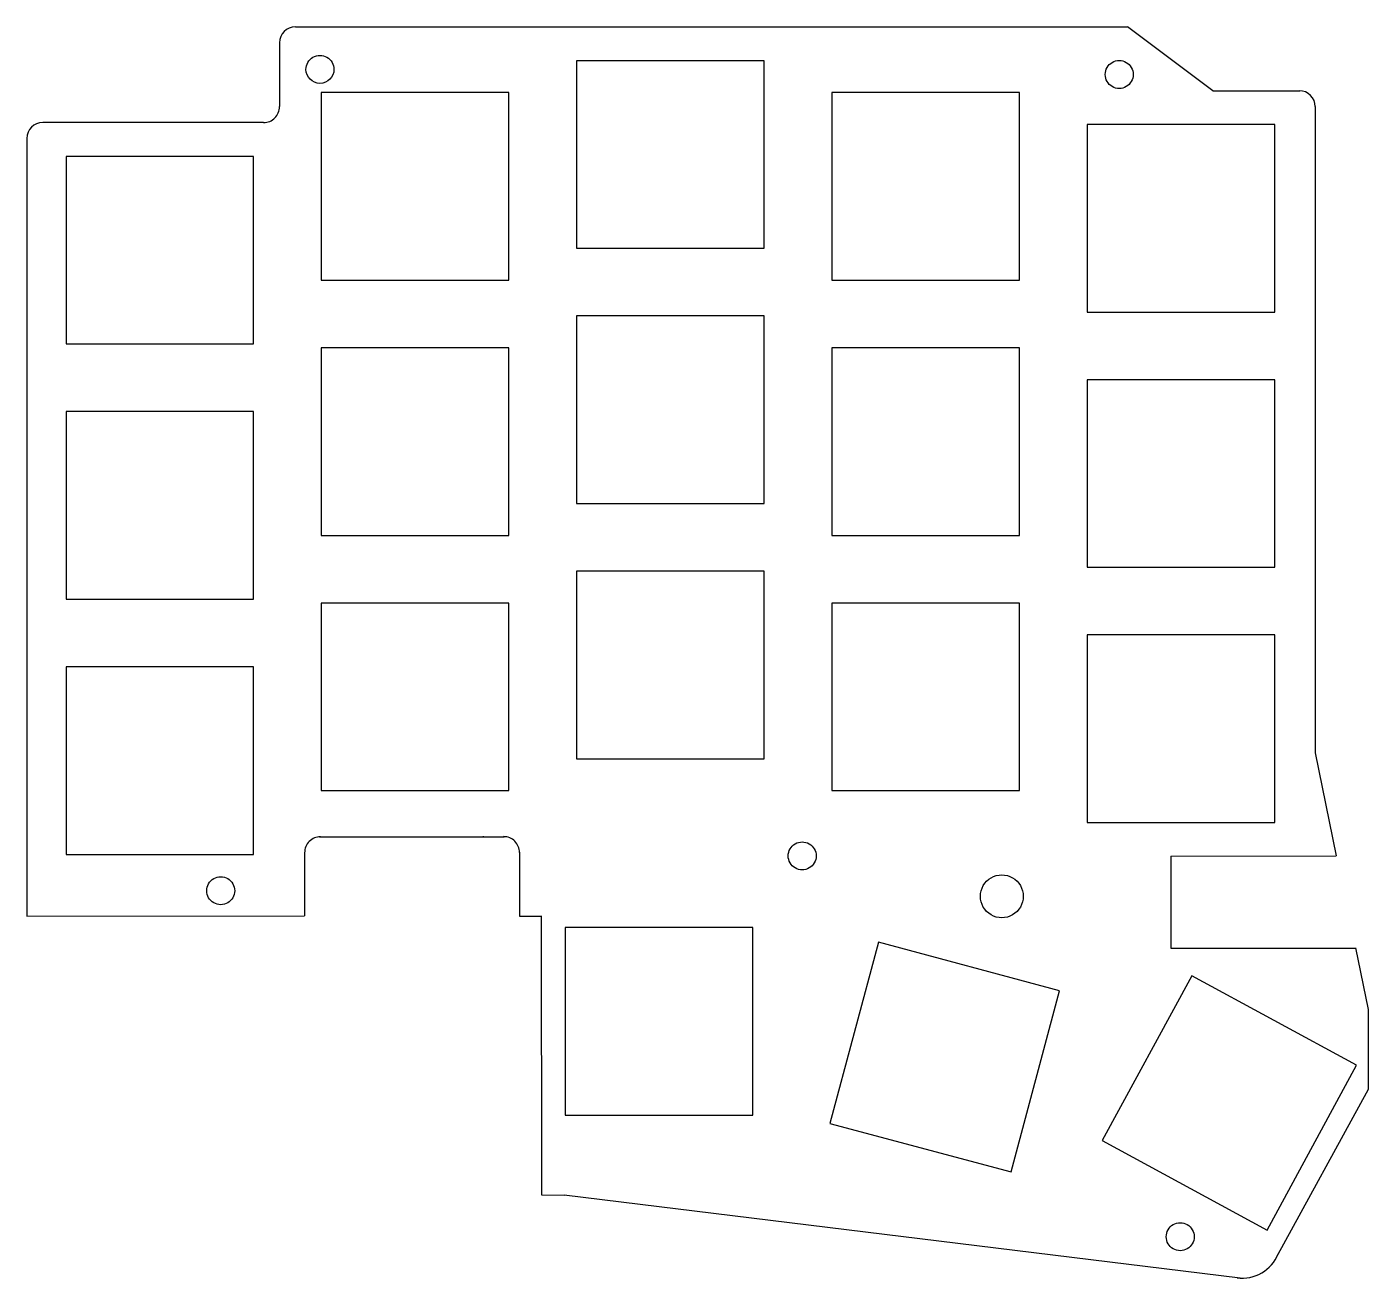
# Model space of a CAD drawing. Extents: x 0 to 100, y -93 to 1.
import ezdxf

# ---------------------------------------------------------------- set-up
doc = ezdxf.new("R2010")
doc.units = 0
doc.layers.get('0').update_dxf_attribs({"linetype": 'CONTINUOUS'})
doc.layers.add('blue', color=7, linetype='CONTINUOUS')
doc.layers.add('green', color=7, linetype='CONTINUOUS')

msp = doc.modelspace()

# ---------------------------------------------------------------- linework, layer by layer
at = {"color": 1}
for points in [[(20.120661, 0.820423), (56.435008, 0.820423)], [(56.435008, 0.820423), (82.221063, 0.820423)], [(88.581217, -3.942073), (82.203283, 0.822963)], [(18.929402, -0.370836), (18.929402, -5.133332)], [(88.581217, -3.942073), (95.081071, -3.942073)], [(96.22661, -5.133332), (96.22661, -53.352647)], [(17.740683, -6.32205), (1.266259, -6.32205)], [(0.075, -7.513309), (0.08262, -65.544636)], [(96.22661, -53.352647), (97.791249, -61.05646)], [(21.921519, -59.626441), (35.721327, -59.626441)], [(34.103349, -59.616281), (34.182089, -59.616281)], [(20.79122, -60.77452), (20.79122, -65.537016)], [(36.841466, -60.77452), (36.841466, -65.544636)], [(85.44178, -61.06662), (97.791249, -61.05646)], [(85.44178, -61.06662), (85.44178, -67.934773)], [(0.08262, -65.544636), (20.80138, -65.526856)], [(36.841466, -65.544636), (37.753325, -65.544636)], [(37.753325, -65.544636), (38.461985, -65.544636)], [(38.461985, -65.516696), (38.482305, -86.344676)], [(85.44178, -67.934773), (99.221267, -67.934773)], [(99.221267, -67.934773), (99.231427, -67.924613)], [(99.231427, -67.924613), (100.171226, -72.506769)], [(100.168686, -72.499149), (100.168686, -78.498623)], [(100.168686, -78.498623), (93.282753, -91.086852)], [(38.482305, -86.344676), (40.168863, -86.372616)], [(90.608135, -92.56005), (40.168863, -86.372616)]]:
    msp.add_lwpolyline(points, dxfattribs=at)
for points in [[(20.122439, 0.819153), (19.464975, 0.819083), (18.932012, 0.28612), (18.931942, -0.371344)], [(96.227118, -5.13384), (96.227048, -4.476375), (95.694085, -3.943413), (95.036621, -3.943343)], [(17.741191, -6.32459), (18.057008, -6.324624), (18.3599, -6.199181), (18.583216, -5.975865)], [(18.583216, -5.975865), (18.806533, -5.752548), (18.931976, -5.449657), (18.931942, -5.13384)], [(1.267783, -6.32459), (0.610319, -6.324661), (0.077356, -6.857623), (0.077286, -7.515087)], [(21.15154, -59.975765), (20.928279, -60.199074), (20.80287, -60.501927), (20.802904, -60.8177)], [(21.993401, -59.626949), (21.677628, -59.626983), (21.374801, -59.752456), (21.15154, -59.975765)], [(36.494773, -59.965007), (36.271456, -59.741691), (35.968564, -59.616248), (35.652747, -59.616281)], [(36.843498, -60.807032), (36.843532, -60.491215), (36.718089, -60.188323), (36.494773, -59.965007)], [(90.383346, -92.536936), (91.695259, -92.721105), (92.963419, -91.985897), (93.455473, -90.75589)]]:
    msp.add_open_spline(points, degree=3, dxfattribs=at)
at = {"layer": 'blue', "color": 5}
for points in [[(41.101042, -1.704336), (41.101042, -15.704803)], [(55.101509, -1.704336), (41.101042, -1.704336)], [(55.101509, -15.704803), (55.101509, -1.704336)], [(22.05106, -4.086854), (22.05106, -18.084781)], [(36.051527, -4.086854), (22.05106, -4.086854)], [(36.051527, -18.084781), (36.051527, -4.086854)], [(60.151024, -4.086854), (60.151024, -18.084781)], [(74.151491, -4.086854), (60.151024, -4.086854)], [(74.151491, -18.084781), (74.151491, -4.086854)], [(79.201006, -6.466832), (79.201006, -20.467298)], [(93.201473, -6.466832), (79.201006, -6.466832)], [(93.201473, -20.467298), (93.201473, -6.466832)], [(3.001078, -8.849349), (3.001078, -22.847276)], [(17.001545, -8.849349), (3.001078, -8.849349)], [(17.001545, -22.847276), (17.001545, -8.849349)], [(41.101042, -15.704803), (55.101509, -15.704803)], [(22.05106, -18.084781), (36.051527, -18.084781)], [(60.151024, -18.084781), (74.151491, -18.084781)], [(41.101042, -20.754318), (41.101042, -34.754785)], [(55.101509, -20.754318), (41.101042, -20.754318)], [(55.101509, -34.754785), (55.101509, -20.754318)], [(79.201006, -20.467298), (93.201473, -20.467298)], [(3.001078, -22.847276), (17.001545, -22.847276)], [(22.05106, -23.136836), (22.05106, -37.134763)], [(36.051527, -23.136836), (22.05106, -23.136836)], [(36.051527, -37.134763), (36.051527, -23.136836)], [(60.151024, -23.136836), (60.151024, -37.134763)], [(74.151491, -23.136836), (60.151024, -23.136836)], [(74.151491, -37.134763), (74.151491, -23.136836)], [(79.201006, -25.516814), (79.201006, -39.51728)], [(93.201473, -25.516814), (79.201006, -25.516814)], [(93.201473, -39.51728), (93.201473, -25.516814)], [(3.001078, -27.899331), (3.001078, -41.897258)], [(17.001545, -27.899331), (3.001078, -27.899331)], [(17.001545, -41.897258), (17.001545, -27.899331)], [(41.101042, -34.754785), (55.101509, -34.754785)], [(22.05106, -37.134763), (36.051527, -37.134763)], [(60.151024, -37.134763), (74.151491, -37.134763)], [(41.101042, -39.8043), (41.101042, -53.804767)], [(55.101509, -39.8043), (41.101042, -39.8043)], [(55.101509, -53.804767), (55.101509, -39.8043)], [(79.201006, -39.51728), (93.201473, -39.51728)], [(3.001078, -41.897258), (17.001545, -41.897258)], [(22.05106, -42.186818), (22.05106, -56.184745)], [(36.051527, -42.186818), (22.05106, -42.186818)], [(36.051527, -56.184745), (36.051527, -42.186818)], [(60.151024, -42.186818), (60.151024, -56.184745)], [(74.151491, -42.186818), (60.151024, -42.186818)], [(74.151491, -56.184745), (74.151491, -42.186818)], [(79.201006, -44.566796), (79.201006, -58.567262)], [(93.201473, -44.566796), (79.201006, -44.566796)], [(93.201473, -58.567262), (93.201473, -44.566796)], [(3.001078, -46.949313), (3.001078, -60.94724)], [(17.001545, -46.949313), (3.001078, -46.949313)], [(17.001545, -60.94724), (17.001545, -46.949313)], [(41.101042, -53.804767), (55.101509, -53.804767)], [(22.05106, -56.184745), (36.051527, -56.184745)], [(60.151024, -56.184745), (74.151491, -56.184745)], [(79.201006, -58.567262), (93.201473, -58.567262)], [(3.001078, -60.94724), (17.001545, -60.94724)], [(40.250143, -66.410775), (40.250143, -80.411242)], [(54.25061, -66.410775), (40.250143, -66.410775)], [(54.25061, -80.411242), (54.25061, -66.410775)], [(63.623201, -67.492814), (59.998624, -81.015761)], [(77.146148, -71.11485), (63.623201, -67.492814)], [(87.001339, -70.004871), (80.321145, -82.30608)], [(99.305087, -76.685065), (87.001339, -70.004871)], [(73.521572, -84.637798), (77.146148, -71.11485)], [(92.624894, -88.988814), (99.305087, -76.685065)], [(40.250143, -80.411242), (54.25061, -80.411242)], [(59.998624, -81.015761), (73.521572, -84.637798)], [(80.321145, -82.30608), (92.624894, -88.988814)]]:
    msp.add_lwpolyline(points, dxfattribs=at)
at = {"layer": 'green', "color": 3}
for points in [[(22.993725, -2.354268)], [(82.63663, -2.734772)], [(58.978813, -61.053999)], [(15.589809, -63.65456)], [(74.433309, -64.070256)], [(87.187363, -89.478449)]]:
    msp.add_lwpolyline(points, close=True, dxfattribs=at)
for points in [[(20.906425, -2.354268), (20.906425, -1.981408), (21.105344, -1.636871), (21.42825, -1.450441)], [(21.42825, -1.450441), (21.751157, -1.264011), (22.148994, -1.264011), (22.4719, -1.450441)], [(22.4719, -1.450441), (22.794806, -1.636871), (22.993725, -1.981408), (22.993725, -2.354268)], [(80.549331, -2.734772), (80.549331, -2.361912), (80.748249, -2.017375), (81.071156, -1.830945)], [(81.071156, -1.830945), (81.394062, -1.644515), (81.791899, -1.644515), (82.114805, -1.830945)], [(82.114805, -1.830945), (82.437711, -2.017375), (82.63663, -2.361912), (82.63663, -2.734772)], [(21.950075, -3.397918), (21.373683, -3.397918), (20.906425, -2.93066), (20.906425, -2.354268)], [(22.993725, -2.354268), (22.993725, -2.93066), (22.526467, -3.397918), (21.950075, -3.397918)], [(81.071156, -3.6386), (80.748249, -3.452169), (80.549331, -3.107633), (80.549331, -2.734772)], [(82.63663, -2.734772), (82.63663, -3.107633), (82.437711, -3.452169), (82.114805, -3.6386)], [(82.114805, -3.6386), (81.791899, -3.82503), (81.394062, -3.82503), (81.071156, -3.6386)], [(57.413339, -60.150172), (57.736245, -59.963742), (58.134082, -59.963742), (58.456988, -60.150172)], [(56.891514, -61.053999), (56.891514, -60.681139), (57.090432, -60.336602), (57.413339, -60.150172)], [(57.413339, -61.957826), (57.090432, -61.771396), (56.891514, -61.426859), (56.891514, -61.053999)], [(58.456988, -60.150172), (58.779894, -60.336602), (58.978813, -60.681139), (58.978813, -61.053999)], [(58.978813, -61.053999), (58.978813, -61.426859), (58.779894, -61.771396), (58.456988, -61.957826)], [(58.456988, -61.957826), (58.134082, -62.144256), (57.736245, -62.144256), (57.413339, -61.957826)], [(13.50251, -63.65456), (13.50251, -63.2817), (13.701429, -62.937163), (14.024335, -62.750733)], [(14.024335, -62.750733), (14.347241, -62.564303), (14.745078, -62.564303), (15.067985, -62.750733)], [(15.067985, -62.750733), (15.390891, -62.937163), (15.589809, -63.2817), (15.589809, -63.65456)], [(71.233313, -64.070256), (71.233313, -63.498632), (71.538271, -62.970429), (72.033312, -62.684617)], [(72.033312, -62.684617), (72.528353, -62.398805), (73.138269, -62.398805), (73.63331, -62.684617)], [(73.63331, -62.684617), (74.128351, -62.970429), (74.433309, -63.498632), (74.433309, -64.070256)], [(14.024335, -64.558387), (13.701429, -64.371957), (13.50251, -64.02742), (13.50251, -63.65456)], [(15.589809, -63.65456), (15.589809, -64.02742), (15.390891, -64.371957), (15.067985, -64.558387)], [(15.067985, -64.558387), (14.745078, -64.744817), (14.347241, -64.744817), (14.024335, -64.558387)], [(72.033312, -65.455895), (71.538271, -65.170083), (71.233313, -64.64188), (71.233313, -64.070256)], [(74.433309, -64.070256), (74.433309, -64.64188), (74.128351, -65.170083), (73.63331, -65.455895)], [(73.63331, -65.455895), (73.138269, -65.741707), (72.528353, -65.741707), (72.033312, -65.455895)], [(85.100064, -89.478449), (85.100064, -89.105589), (85.298983, -88.761052), (85.621889, -88.574622)], [(85.621889, -88.574622), (85.944795, -88.388192), (86.342632, -88.388192), (86.665539, -88.574622)], [(86.665539, -88.574622), (86.988445, -88.761052), (87.187363, -89.105589), (87.187363, -89.478449)], [(85.621889, -90.382276), (85.298983, -90.195846), (85.100064, -89.851309), (85.100064, -89.478449)], [(87.187363, -89.478449), (87.187363, -89.851309), (86.988445, -90.195846), (86.665539, -90.382276)], [(86.665539, -90.382276), (86.342632, -90.568706), (85.944795, -90.568706), (85.621889, -90.382276)]]:
    msp.add_open_spline(points, degree=3, dxfattribs=at)

doc.saveas('drawing.dxf')
